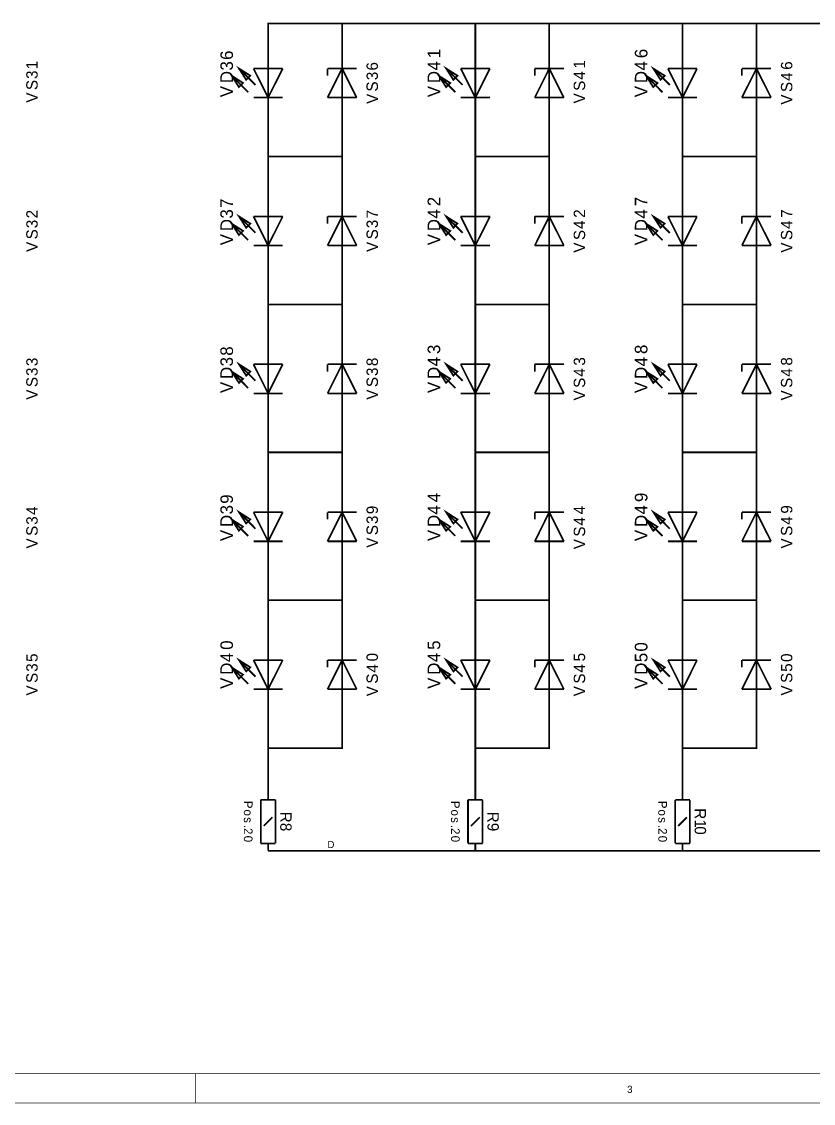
# Model space of a CAD drawing. Header units: millimetres. Extents: x 0 to 35.4, y 0 to 11.1.
# Drawn here: x 10.64 to 15.98, y 0 to 7.31 of the extents above; entities that cross this region are included whole.
import ezdxf

# ---------------------------------------------------------------- set-up
doc = ezdxf.new("R2010")
doc.units = ezdxf.units.MM
doc.header["$MEASUREMENT"] = 0
doc.layers.add('Sheet', color=255, linetype='Continuous')

msp = doc.modelspace()

# ---------------------------------------------------------------- linework, layer by layer
at = {"layer": 'Sheet'}
for points, const_width in [([(0.0017, 11.1), (0.0017, 0), (35.4331, 0), (35.4331, 11.1), (0.0017, 11.1), (0.0017, 11.1)], 0.0039), ([(0.0017, 11.1), (35.4331, 11.1), (35.4331, 0), (0.0017, 0), (0.0017, 11.1)], 0.0039), ([(0.2022, 10.8995), (0.2022, 0.1988), (35.2326, 0.1988), (35.2326, 10.8995), (0.2022, 10.8995), (0.2022, 10.8995)], 0.0039), ([(0.2022, 10.8995), (35.2326, 10.8995), (35.2326, 0.1988), (0.2022, 0.1988), (0.2022, 10.8995)], 0.0039), ([(12.131, 6.8972), (12.1034, 6.8692), (12.0545, 6.9461), (12.131, 6.8972)], 0.0118), ([(12.131, 6.8972), (12.1034, 6.8692), (12.0545, 6.9461), (12.131, 6.8972)], 0.0039), ([(12.1803, 6.9465), (12.1523, 6.9185), (12.1038, 6.9949), (12.1803, 6.9465)], 0.0118), ([(12.1803, 6.9465), (12.1523, 6.9185), (12.1038, 6.9949), (12.1803, 6.9465)], 0.0039), ([(13.5311, 6.8972), (13.5031, 6.8692), (13.4543, 6.9461), (13.5311, 6.8972)], 0.0118), ([(13.5311, 6.8972), (13.5031, 6.8692), (13.4543, 6.9461), (13.5311, 6.8972)], 0.0039), ([(13.58, 6.9465), (13.5524, 6.9185), (13.5036, 6.9949), (13.58, 6.9465)], 0.0118), ([(13.58, 6.9465), (13.5524, 6.9185), (13.5036, 6.9949), (13.58, 6.9465)], 0.0039), ([(14.9313, 6.8968), (14.9029, 6.8692), (14.8544, 6.9461), (14.9313, 6.8968)], 0.0118), ([(14.9313, 6.8968), (14.9029, 6.8692), (14.8544, 6.9461), (14.9313, 6.8968)], 0.0039), ([(14.9806, 6.9461), (14.9522, 6.9185), (14.9037, 6.9945), (14.9806, 6.9461)], 0.0118), ([(14.9806, 6.9461), (14.9522, 6.9185), (14.9037, 6.9945), (14.9806, 6.9461)], 0.0039), ([(12.1803, 5.9464), (12.1523, 5.9184), (12.1038, 5.9949), (12.1803, 5.9464)], 0.0118), ([(12.1803, 5.9464), (12.1523, 5.9184), (12.1038, 5.9949), (12.1803, 5.9464)], 0.0039), ([(13.58, 5.9464), (13.5524, 5.9184), (13.5036, 5.9949), (13.58, 5.9464)], 0.0118), ([(13.58, 5.9464), (13.5524, 5.9184), (13.5036, 5.9949), (13.58, 5.9464)], 0.0039), ([(14.9806, 5.946), (14.9522, 5.9184), (14.9037, 5.9945), (14.9806, 5.946)], 0.0118), ([(14.9806, 5.946), (14.9522, 5.9184), (14.9037, 5.9945), (14.9806, 5.946)], 0.0039), ([(12.131, 5.8971), (12.1034, 5.8691), (12.0545, 5.946), (12.131, 5.8971)], 0.0118), ([(12.131, 5.8971), (12.1034, 5.8691), (12.0545, 5.946), (12.131, 5.8971)], 0.0039), ([(13.5311, 5.8971), (13.5031, 5.8691), (13.4543, 5.946), (13.5311, 5.8971)], 0.0118), ([(13.5311, 5.8971), (13.5031, 5.8691), (13.4543, 5.946), (13.5311, 5.8971)], 0.0039), ([(14.9313, 5.8967), (14.9029, 5.8691), (14.8544, 5.946), (14.9313, 5.8967)], 0.0118), ([(14.9313, 5.8967), (14.9029, 5.8691), (14.8544, 5.946), (14.9313, 5.8967)], 0.0039), ([(12.1803, 4.9464), (12.1523, 4.9184), (12.1038, 4.9953), (12.1803, 4.9464)], 0.0118), ([(12.1803, 4.9464), (12.1523, 4.9184), (12.1038, 4.9953), (12.1803, 4.9464)], 0.0039), ([(13.58, 4.9464), (13.5524, 4.9184), (13.5036, 4.9953), (13.58, 4.9464)], 0.0118), ([(13.58, 4.9464), (13.5524, 4.9184), (13.5036, 4.9953), (13.58, 4.9464)], 0.0039), ([(14.9806, 4.946), (14.9522, 4.9184), (14.9037, 4.9953), (14.9806, 4.946)], 0.0118), ([(14.9806, 4.946), (14.9522, 4.9184), (14.9037, 4.9953), (14.9806, 4.946)], 0.0039), ([(12.131, 4.8971), (12.1034, 4.8695), (12.0545, 4.946), (12.131, 4.8971)], 0.0118), ([(12.131, 4.8971), (12.1034, 4.8695), (12.0545, 4.946), (12.131, 4.8971)], 0.0039), ([(13.5311, 4.8971), (13.5031, 4.8695), (13.4543, 4.946), (13.5311, 4.8971)], 0.0118), ([(13.5311, 4.8971), (13.5031, 4.8695), (13.4543, 4.946), (13.5311, 4.8971)], 0.0039), ([(14.9313, 4.8967), (14.9029, 4.8691), (14.8544, 4.946), (14.9313, 4.8967)], 0.0118), ([(14.9313, 4.8967), (14.9029, 4.8691), (14.8544, 4.946), (14.9313, 4.8967)], 0.0039), ([(12.131, 3.897), (12.1034, 3.8695), (12.0545, 3.9459), (12.131, 3.897)], 0.0118), ([(12.131, 3.897), (12.1034, 3.8695), (12.0545, 3.9459), (12.131, 3.897)], 0.0039), ([(12.1803, 3.9463), (12.1523, 3.9183), (12.1038, 3.9952), (12.1803, 3.9463)], 0.0118), ([(12.1803, 3.9463), (12.1523, 3.9183), (12.1038, 3.9952), (12.1803, 3.9463)], 0.0039), ([(13.5311, 3.897), (13.5031, 3.8695), (13.4543, 3.9459), (13.5311, 3.897)], 0.0118), ([(13.5311, 3.897), (13.5031, 3.8695), (13.4543, 3.9459), (13.5311, 3.897)], 0.0039), ([(13.58, 3.9463), (13.5524, 3.9183), (13.5036, 3.9952), (13.58, 3.9463)], 0.0118), ([(13.58, 3.9463), (13.5524, 3.9183), (13.5036, 3.9952), (13.58, 3.9463)], 0.0039), ([(14.9313, 3.8966), (14.9029, 3.869), (14.8544, 3.9459), (14.9313, 3.8966)], 0.0118), ([(14.9313, 3.8966), (14.9029, 3.869), (14.8544, 3.9459), (14.9313, 3.8966)], 0.0039), ([(14.9806, 3.9459), (14.9522, 3.9183), (14.9037, 3.9952), (14.9806, 3.9459)], 0.0118), ([(14.9806, 3.9459), (14.9522, 3.9183), (14.9037, 3.9952), (14.9806, 3.9459)], 0.0039), ([(12.1803, 2.9463), (12.1523, 2.9187), (12.1038, 2.9951), (12.1803, 2.9463)], 0.0118), ([(12.1803, 2.9463), (12.1523, 2.9187), (12.1038, 2.9951), (12.1803, 2.9463)], 0.0039), ([(13.58, 2.9463), (13.5524, 2.9187), (13.5036, 2.9951), (13.58, 2.9463)], 0.0118), ([(13.58, 2.9463), (13.5524, 2.9187), (13.5036, 2.9951), (13.58, 2.9463)], 0.0039), ([(14.9806, 2.9459), (14.9522, 2.9183), (14.9037, 2.9951), (14.9806, 2.9459)], 0.0118), ([(14.9806, 2.9459), (14.9522, 2.9183), (14.9037, 2.9951), (14.9806, 2.9459)], 0.0039), ([(12.131, 2.897), (12.1034, 2.8694), (12.0545, 2.9459), (12.131, 2.897)], 0.0118), ([(12.131, 2.897), (12.1034, 2.8694), (12.0545, 2.9459), (12.131, 2.897)], 0.0039), ([(13.5311, 2.897), (13.5031, 2.8694), (13.4543, 2.9459), (13.5311, 2.897)], 0.0118), ([(13.5311, 2.897), (13.5031, 2.8694), (13.4543, 2.9459), (13.5311, 2.897)], 0.0039), ([(14.9313, 2.8966), (14.9029, 2.869), (14.8544, 2.9459), (14.9313, 2.8966)], 0.0118), ([(14.9313, 2.8966), (14.9029, 2.869), (14.8544, 2.9459), (14.9313, 2.8966)], 0.0039)]:
    msp.add_lwpolyline(points, close=True, dxfattribs=dict(at, const_width=const_width))
for points, const_width in [([(12.3006, 7.0931), (12.3006, 7.2995), (12.801, 7.2995), (13.7007, 7.2995), (14.2003, 7.2995), (15.1009, 7.2995), (15.6004, 7.2995), (16.5002, 7.2995), (17.0006, 7.2995), (17.9003, 7.2995), (18.4007, 7.2995), (19.3005, 7.2995), (19.8, 7.2995), (20.6998, 7.2995), (21.2002, 7.2995), (21.2002, 7.0931)], 0.0118), ([(12.8006, 7.2999), (12.8006, 7.0935)], 0.0118), ([(13.7007, 7.0931), (13.7007, 7.2995)], 0.0118), ([(14.2003, 7.2995), (14.2003, 7.0931)], 0.0118), ([(15.1009, 7.0931), (15.1009, 7.2995)], 0.0118), ([(15.6004, 7.2995), (15.6004, 7.0931)], 0.0118), ([(12.3006, 6.9949), (12.3006, 7.0935)], 0.0118), ([(12.8006, 6.9949), (12.8006, 7.0935)], 0.0118), ([(13.7007, 6.9945), (13.7007, 7.0931)], 0.0118), ([(14.2003, 6.9945), (14.2003, 7.0931)], 0.0118), ([(15.1009, 6.9945), (15.1009, 7.0931)], 0.0118), ([(15.6004, 6.9945), (15.6004, 7.0931)], 0.0118), ([(12.1657, 6.8345), (12.0545, 6.9461)], 0.0118), ([(12.2149, 6.8838), (12.1038, 6.9949)], 0.0118), ([(12.1803, 6.9465), (12.1038, 6.9949)], 0.0118), ([(12.1523, 6.9185), (12.1038, 6.9949)], 0.0118), ([(12.202, 6.9949), (12.3992, 6.9949)], 0.0118), ([(12.202, 6.9949), (12.3006, 6.7982)], 0.0118), ([(12.3992, 6.9949), (12.3006, 6.7982)], 0.0118), ([(12.3006, 6.7982), (12.3006, 6.9949)], 0.0118), ([(12.8991, 6.9949), (12.702, 6.9949)], 0.0118), ([(12.702, 6.7982), (12.8006, 6.9949)], 0.0118), ([(12.702, 6.9949), (12.702, 6.9461)], 0.0118), ([(12.8006, 6.7982), (12.8006, 6.9949)], 0.0118), ([(12.8006, 6.9949), (12.8991, 6.7982)], 0.0118), ([(13.5658, 6.8345), (13.4543, 6.9461)], 0.0118), ([(13.6151, 6.8838), (13.5036, 6.9949)], 0.0118), ([(13.58, 6.9465), (13.5036, 6.9949)], 0.0118), ([(13.5524, 6.9185), (13.5036, 6.9949)], 0.0118), ([(13.6021, 6.9945), (13.7993, 6.9945)], 0.0118), ([(13.6021, 6.9945), (13.7007, 6.7982)], 0.0118), ([(13.7993, 6.9945), (13.7007, 6.7982)], 0.0118), ([(13.7007, 6.7982), (13.7007, 6.9945)], 0.0118), ([(14.2989, 6.9945), (14.1026, 6.9945)], 0.0118), ([(14.1026, 6.7982), (14.2003, 6.9945)], 0.0118), ([(14.1026, 6.9945), (14.1026, 6.9461)], 0.0118), ([(14.2003, 6.7982), (14.2003, 6.9945)], 0.0118), ([(14.2003, 6.9945), (14.2989, 6.7982)], 0.0118), ([(14.9655, 6.8341), (14.8544, 6.9461)], 0.0118), ([(15.0148, 6.8834), (14.9037, 6.9945)], 0.0118), ([(14.9806, 6.9461), (14.9037, 6.9945)], 0.0118), ([(14.9522, 6.9185), (14.9037, 6.9945)], 0.0118), ([(15.0023, 6.9945), (15.1986, 6.9945)], 0.0118), ([(15.0023, 6.9945), (15.1009, 6.7982)], 0.0118), ([(15.1986, 6.9945), (15.1009, 6.7982)], 0.0118), ([(15.1009, 6.7982), (15.1009, 6.9945)], 0.0118), ([(15.699, 6.9945), (15.5019, 6.9945)], 0.0118), ([(15.5019, 6.7982), (15.6004, 6.9945)], 0.0118), ([(15.5019, 6.9945), (15.5019, 6.9461)], 0.0118), ([(15.6004, 6.7982), (15.6004, 6.9945)], 0.0118), ([(15.6004, 6.9945), (15.699, 6.7982)], 0.0118), ([(12.202, 6.7982), (12.3992, 6.7982)], 0.0118), ([(12.3006, 6.7982), (12.3006, 6.6996)], 0.0118), ([(12.8991, 6.7982), (12.702, 6.7982)], 0.0118), ([(12.8006, 6.7982), (12.8006, 6.6996)], 0.0118), ([(13.6021, 6.7982), (13.7993, 6.7982)], 0.0118), ([(13.7007, 6.7982), (13.7007, 6.6996)], 0.0118), ([(14.2989, 6.7982), (14.1026, 6.7982)], 0.0118), ([(14.2003, 6.7982), (14.2003, 6.6996)], 0.0118), ([(15.0023, 6.7982), (15.1986, 6.7982)], 0.0118), ([(15.1009, 6.7982), (15.1009, 6.6996)], 0.0118), ([(15.699, 6.7982), (15.5019, 6.7982)], 0.0118), ([(15.6004, 6.7982), (15.6004, 6.6996)], 0.0118), ([(12.3006, 6.6996), (12.3006, 6.3997), (12.3006, 6.0935)], 0.0118), ([(12.8006, 6.6996), (12.8006, 6.3997), (12.8006, 6.0935)], 0.0118), ([(13.7007, 6.6996), (13.7007, 6.3997), (13.7007, 6.0931)], 0.0118), ([(14.2003, 6.6996), (14.2003, 6.3997), (14.2003, 6.0931)], 0.0118), ([(15.1009, 6.6996), (15.1009, 6.3997), (15.1009, 6.0931)], 0.0118), ([(15.6004, 6.6996), (15.6004, 6.3997), (15.6004, 6.0931)], 0.0118), ([(12.8006, 6.3997), (12.3006, 6.3997)], 0.0118), ([(14.2003, 6.3997), (13.7007, 6.3997)], 0.0118), ([(15.6004, 6.3997), (15.1009, 6.3997)], 0.0118), ([(12.3006, 5.9949), (12.3006, 6.0935)], 0.0118), ([(12.8006, 5.9949), (12.8006, 6.0935)], 0.0118), ([(13.7007, 5.9945), (13.7007, 6.0931)], 0.0118), ([(14.2003, 5.9945), (14.2003, 6.0931)], 0.0118), ([(15.1009, 5.9945), (15.1009, 6.0931)], 0.0118), ([(15.6004, 5.9945), (15.6004, 6.0931)], 0.0118), ([(12.2149, 5.8838), (12.1038, 5.9949)], 0.0118), ([(12.1803, 5.9464), (12.1038, 5.9949)], 0.0118), ([(12.1523, 5.9184), (12.1038, 5.9949)], 0.0118), ([(12.202, 5.9949), (12.3992, 5.9949)], 0.0118), ([(12.202, 5.9949), (12.3006, 5.7981)], 0.0118), ([(12.3992, 5.9949), (12.3006, 5.7981)], 0.0118), ([(12.3006, 5.7981), (12.3006, 5.9949)], 0.0118), ([(12.8991, 5.9949), (12.702, 5.9949)], 0.0118), ([(12.702, 5.7981), (12.8006, 5.9949)], 0.0118), ([(12.702, 5.9949), (12.702, 5.946)], 0.0118), ([(12.8006, 5.7981), (12.8006, 5.9949)], 0.0118), ([(12.8006, 5.9949), (12.8991, 5.7981)], 0.0118), ([(13.6151, 5.8838), (13.5036, 5.9949)], 0.0118), ([(13.58, 5.9464), (13.5036, 5.9949)], 0.0118), ([(13.5524, 5.9184), (13.5036, 5.9949)], 0.0118), ([(13.6021, 5.9945), (13.7993, 5.9945)], 0.0118), ([(13.6021, 5.9945), (13.7007, 5.7981)], 0.0118), ([(13.7993, 5.9945), (13.7007, 5.7981)], 0.0118), ([(13.7007, 5.7981), (13.7007, 5.9945)], 0.0118), ([(14.2989, 5.9945), (14.1026, 5.9945)], 0.0118), ([(14.1026, 5.7981), (14.2003, 5.9945)], 0.0118), ([(14.1026, 5.9945), (14.1026, 5.946)], 0.0118), ([(14.2003, 5.7981), (14.2003, 5.9945)], 0.0118), ([(14.2003, 5.9945), (14.2989, 5.7981)], 0.0118), ([(15.0148, 5.8834), (14.9037, 5.9945)], 0.0118), ([(14.9806, 5.946), (14.9037, 5.9945)], 0.0118), ([(14.9522, 5.9184), (14.9037, 5.9945)], 0.0118), ([(15.0023, 5.9945), (15.1986, 5.9945)], 0.0118), ([(15.0023, 5.9945), (15.1009, 5.7981)], 0.0118), ([(15.1986, 5.9945), (15.1009, 5.7981)], 0.0118), ([(15.1009, 5.7981), (15.1009, 5.9945)], 0.0118), ([(15.699, 5.9945), (15.5019, 5.9945)], 0.0118), ([(15.5019, 5.7981), (15.6004, 5.9945)], 0.0118), ([(15.5019, 5.9945), (15.5019, 5.946)], 0.0118), ([(15.6004, 5.7981), (15.6004, 5.9945)], 0.0118), ([(15.6004, 5.9945), (15.699, 5.7981)], 0.0118), ([(12.1657, 5.8345), (12.0545, 5.946)], 0.0118), ([(13.5658, 5.8345), (13.4543, 5.946)], 0.0118), ([(14.9655, 5.8341), (14.8544, 5.946)], 0.0118), ([(12.202, 5.7981), (12.3992, 5.7981)], 0.0118), ([(12.3006, 5.7981), (12.3006, 5.7)], 0.0118), ([(12.8991, 5.7981), (12.702, 5.7981)], 0.0118), ([(12.8006, 5.7981), (12.8006, 5.7)], 0.0118), ([(13.6021, 5.7981), (13.7993, 5.7981)], 0.0118), ([(13.7007, 5.7981), (13.7007, 5.6995)], 0.0118), ([(14.2989, 5.7981), (14.1026, 5.7981)], 0.0118), ([(14.2003, 5.7981), (14.2003, 5.6995)], 0.0118), ([(15.0023, 5.7981), (15.1986, 5.7981)], 0.0118), ([(15.1009, 5.7981), (15.1009, 5.6995)], 0.0118), ([(15.699, 5.7981), (15.5019, 5.7981)], 0.0118), ([(15.6004, 5.7981), (15.6004, 5.6995)], 0.0118), ([(12.3006, 5.7), (12.3006, 5.3996), (12.3006, 5.0934)], 0.0118), ([(12.8006, 5.7), (12.8006, 5.3996), (12.8006, 5.0934)], 0.0118), ([(13.7007, 5.6995), (13.7007, 5.3996), (13.7007, 5.093)], 0.0118), ([(14.2003, 5.6995), (14.2003, 5.3996), (14.2003, 5.093)], 0.0118), ([(15.1009, 5.6995), (15.1009, 5.3996), (15.1009, 5.093)], 0.0118), ([(15.6004, 5.6995), (15.6004, 5.3996), (15.6004, 5.093)], 0.0118), ([(12.8006, 5.3996), (12.3006, 5.3996)], 0.0118), ([(14.2003, 5.3996), (13.7007, 5.3996)], 0.0118), ([(15.6004, 5.3996), (15.1009, 5.3996)], 0.0118), ([(12.3006, 4.9953), (12.3006, 5.0934)], 0.0118), ([(12.8006, 4.9953), (12.8006, 5.0934)], 0.0118), ([(13.7007, 4.9953), (13.7007, 5.093)], 0.0118), ([(14.2003, 4.9953), (14.2003, 5.093)], 0.0118), ([(15.1009, 4.9953), (15.1009, 5.093)], 0.0118), ([(15.6004, 4.9953), (15.6004, 5.093)], 0.0118), ([(12.2149, 4.8837), (12.1038, 4.9953)], 0.0118), ([(12.1803, 4.9464), (12.1038, 4.9953)], 0.0118), ([(12.1523, 4.9184), (12.1038, 4.9953)], 0.0118), ([(12.202, 4.9953), (12.3992, 4.9953)], 0.0118), ([(12.202, 4.9953), (12.3006, 4.7981)], 0.0118), ([(12.3992, 4.9953), (12.3006, 4.7981)], 0.0118), ([(12.3006, 4.7981), (12.3006, 4.9953)], 0.0118), ([(12.8991, 4.9953), (12.702, 4.9953)], 0.0118), ([(12.702, 4.7981), (12.8006, 4.9953)], 0.0118), ([(12.702, 4.9953), (12.702, 4.946)], 0.0118), ([(12.8006, 4.7981), (12.8006, 4.9953)], 0.0118), ([(12.8006, 4.9953), (12.8991, 4.7981)], 0.0118), ([(13.6151, 4.8837), (13.5036, 4.9953)], 0.0118), ([(13.58, 4.9464), (13.5036, 4.9953)], 0.0118), ([(13.5524, 4.9184), (13.5036, 4.9953)], 0.0118), ([(13.6021, 4.9953), (13.7993, 4.9953)], 0.0118), ([(13.6021, 4.9953), (13.7007, 4.7981)], 0.0118), ([(13.7993, 4.9953), (13.7007, 4.7981)], 0.0118), ([(13.7007, 4.7981), (13.7007, 4.9953)], 0.0118), ([(14.2989, 4.9953), (14.1026, 4.9953)], 0.0118), ([(14.1026, 4.7981), (14.2003, 4.9953)], 0.0118), ([(14.1026, 4.9953), (14.1026, 4.946)], 0.0118), ([(14.2003, 4.7981), (14.2003, 4.9953)], 0.0118), ([(14.2003, 4.9953), (14.2989, 4.7981)], 0.0118), ([(15.0148, 4.8833), (14.9037, 4.9953)], 0.0118), ([(14.9806, 4.946), (14.9037, 4.9953)], 0.0118), ([(14.9522, 4.9184), (14.9037, 4.9953)], 0.0118), ([(15.0023, 4.9953), (15.1986, 4.9953)], 0.0118), ([(15.0023, 4.9953), (15.1009, 4.7981)], 0.0118), ([(15.1986, 4.9953), (15.1009, 4.7981)], 0.0118), ([(15.1009, 4.7981), (15.1009, 4.9953)], 0.0118), ([(15.699, 4.9953), (15.5019, 4.9953)], 0.0118), ([(15.5019, 4.7981), (15.6004, 4.9953)], 0.0118), ([(15.5019, 4.9953), (15.5019, 4.946)], 0.0118), ([(15.6004, 4.7981), (15.6004, 4.9953)], 0.0118), ([(15.6004, 4.9953), (15.699, 4.7981)], 0.0118), ([(12.1657, 4.8344), (12.0545, 4.946)], 0.0118), ([(13.5658, 4.8344), (13.4543, 4.946)], 0.0118), ([(14.9655, 4.834), (14.8544, 4.946)], 0.0118), ([(12.202, 4.7981), (12.3992, 4.7981)], 0.0118), ([(12.3006, 4.7981), (12.3006, 4.6999)], 0.0118), ([(12.8991, 4.7981), (12.702, 4.7981)], 0.0118), ([(12.8006, 4.7981), (12.8006, 4.6999)], 0.0118), ([(13.6021, 4.7981), (13.7993, 4.7981)], 0.0118), ([(13.7007, 4.7981), (13.7007, 4.6995)], 0.0118), ([(14.2989, 4.7981), (14.1026, 4.7981)], 0.0118), ([(14.2003, 4.7981), (14.2003, 4.6995)], 0.0118), ([(15.0023, 4.7981), (15.1986, 4.7981)], 0.0118), ([(15.1009, 4.7981), (15.1009, 4.6995)], 0.0118), ([(15.699, 4.7981), (15.5019, 4.7981)], 0.0118), ([(15.6004, 4.7981), (15.6004, 4.6995)], 0.0118), ([(12.3006, 4.6999), (12.3006, 4.4), (12.3006, 4.0934)], 0.0118), ([(12.8006, 4.6999), (12.8006, 4.4), (12.8006, 4.0934)], 0.0118), ([(13.7007, 4.6995), (13.7007, 4.3996), (13.7007, 4.0929)], 0.0118), ([(14.2003, 4.6995), (14.2003, 4.3996), (14.2003, 4.0929)], 0.0118), ([(15.1009, 4.6995), (15.1009, 4.3996), (15.1009, 4.0929)], 0.0118), ([(15.6004, 4.6995), (15.6004, 4.3996), (15.6004, 4.0929)], 0.0118), ([(12.8006, 4.4), (12.3006, 4.4)], 0.0118), ([(14.2003, 4.3996), (13.7007, 4.3996)], 0.0118), ([(15.6004, 4.3996), (15.1009, 4.3996)], 0.0118), ([(12.3006, 3.9952), (12.3006, 4.0934)], 0.0118), ([(12.8006, 3.9952), (12.8006, 4.0934)], 0.0118), ([(13.7007, 3.9952), (13.7007, 4.0929)], 0.0118), ([(14.2003, 3.9952), (14.2003, 4.0929)], 0.0118), ([(15.1009, 3.9952), (15.1009, 4.0929)], 0.0118), ([(15.6004, 3.9952), (15.6004, 4.0929)], 0.0118), ([(12.1657, 3.8344), (12.0545, 3.9459)], 0.0118), ([(12.2149, 3.8837), (12.1038, 3.9952)], 0.0118), ([(12.1803, 3.9463), (12.1038, 3.9952)], 0.0118), ([(12.1523, 3.9183), (12.1038, 3.9952)], 0.0118), ([(12.202, 3.9952), (12.3992, 3.9952)], 0.0118), ([(12.202, 3.9952), (12.3006, 3.798)], 0.0118), ([(12.3992, 3.9952), (12.3006, 3.798)], 0.0118), ([(12.3006, 3.798), (12.3006, 3.9952)], 0.0118), ([(12.8991, 3.9952), (12.702, 3.9952)], 0.0118), ([(12.702, 3.798), (12.8006, 3.9952)], 0.0118), ([(12.702, 3.9952), (12.702, 3.9459)], 0.0118), ([(12.8006, 3.798), (12.8006, 3.9952)], 0.0118), ([(12.8006, 3.9952), (12.8991, 3.798)], 0.0118), ([(13.5658, 3.8344), (13.4543, 3.9459)], 0.0118), ([(13.6151, 3.8837), (13.5036, 3.9952)], 0.0118), ([(13.58, 3.9463), (13.5036, 3.9952)], 0.0118), ([(13.5524, 3.9183), (13.5036, 3.9952)], 0.0118), ([(13.6021, 3.9952), (13.7993, 3.9952)], 0.0118), ([(13.6021, 3.9952), (13.7007, 3.798)], 0.0118), ([(13.7993, 3.9952), (13.7007, 3.798)], 0.0118), ([(13.7007, 3.798), (13.7007, 3.9952)], 0.0118), ([(14.2989, 3.9952), (14.1026, 3.9952)], 0.0118), ([(14.1026, 3.798), (14.2003, 3.9952)], 0.0118), ([(14.1026, 3.9952), (14.1026, 3.9459)], 0.0118), ([(14.2003, 3.798), (14.2003, 3.9952)], 0.0118), ([(14.2003, 3.9952), (14.2989, 3.798)], 0.0118), ([(14.9655, 3.834), (14.8544, 3.9459)], 0.0118), ([(15.0148, 3.8832), (14.9037, 3.9952)], 0.0118), ([(14.9806, 3.9459), (14.9037, 3.9952)], 0.0118), ([(14.9522, 3.9183), (14.9037, 3.9952)], 0.0118), ([(15.0023, 3.9952), (15.1986, 3.9952)], 0.0118), ([(15.0023, 3.9952), (15.1009, 3.798)], 0.0118), ([(15.1986, 3.9952), (15.1009, 3.798)], 0.0118), ([(15.1009, 3.798), (15.1009, 3.9952)], 0.0118), ([(15.699, 3.9952), (15.5019, 3.9952)], 0.0118), ([(15.5019, 3.798), (15.6004, 3.9952)], 0.0118), ([(15.5019, 3.9952), (15.5019, 3.9459)], 0.0118), ([(15.6004, 3.798), (15.6004, 3.9952)], 0.0118), ([(15.6004, 3.9952), (15.699, 3.798)], 0.0118), ([(12.202, 3.798), (12.3992, 3.798)], 0.0118), ([(12.3006, 3.798), (12.3006, 3.6999)], 0.0118), ([(12.8991, 3.798), (12.702, 3.798)], 0.0118), ([(12.8006, 3.798), (12.8006, 3.6999)], 0.0118), ([(13.6021, 3.798), (13.7993, 3.798)], 0.0118), ([(13.7007, 3.798), (13.7007, 3.6994)], 0.0118), ([(14.2989, 3.798), (14.1026, 3.798)], 0.0118), ([(14.2003, 3.798), (14.2003, 3.6994)], 0.0118), ([(15.0023, 3.798), (15.1986, 3.798)], 0.0118), ([(15.1009, 3.798), (15.1009, 3.6994)], 0.0118), ([(15.699, 3.798), (15.5019, 3.798)], 0.0118), ([(15.6004, 3.798), (15.6004, 3.6994)], 0.0118), ([(12.3006, 3.6999), (12.3006, 3.3999), (12.3006, 3.0933)], 0.0118), ([(12.8006, 3.6999), (12.8006, 3.3999), (12.8006, 3.0933)], 0.0118), ([(13.7007, 3.6994), (13.7007, 3.3995), (13.7007, 3.0929)], 0.0118), ([(14.2003, 3.6994), (14.2003, 3.3995), (14.2003, 3.0929)], 0.0118), ([(15.1009, 3.6994), (15.1009, 3.3995), (15.1009, 3.0929)], 0.0118), ([(15.6004, 3.6994), (15.6004, 3.3995), (15.6004, 3.0929)], 0.0118), ([(12.8006, 3.3999), (12.3006, 3.3999)], 0.0118), ([(14.2003, 3.3995), (13.7007, 3.3995)], 0.0118), ([(15.6004, 3.3995), (15.1009, 3.3995)], 0.0118), ([(12.3006, 2.9951), (12.3006, 3.0933)], 0.0118), ([(12.8006, 2.9951), (12.8006, 3.0933)], 0.0118), ([(13.7007, 2.9951), (13.7007, 3.0929)], 0.0118), ([(14.2003, 2.9951), (14.2003, 3.0929)], 0.0118), ([(15.1009, 2.9951), (15.1009, 3.0929)], 0.0118), ([(15.6004, 2.9951), (15.6004, 3.0929)], 0.0118), ([(12.2149, 2.8836), (12.1038, 2.9951)], 0.0118), ([(12.1803, 2.9463), (12.1038, 2.9951)], 0.0118), ([(12.1523, 2.9187), (12.1038, 2.9951)], 0.0118), ([(12.202, 2.9951), (12.3992, 2.9951)], 0.0118), ([(12.202, 2.9951), (12.3006, 2.7984)], 0.0118), ([(12.3992, 2.9951), (12.3006, 2.7984)], 0.0118), ([(12.3006, 2.7984), (12.3006, 2.9951)], 0.0118), ([(12.8991, 2.9951), (12.702, 2.9951)], 0.0118), ([(12.702, 2.7984), (12.8006, 2.9951)], 0.0118), ([(12.702, 2.9951), (12.702, 2.9459)], 0.0118), ([(12.8006, 2.7984), (12.8006, 2.9951)], 0.0118), ([(12.8006, 2.9951), (12.8991, 2.7984)], 0.0118), ([(13.6151, 2.8836), (13.5036, 2.9951)], 0.0118), ([(13.58, 2.9463), (13.5036, 2.9951)], 0.0118), ([(13.5524, 2.9187), (13.5036, 2.9951)], 0.0118), ([(13.6021, 2.9951), (13.7993, 2.9951)], 0.0118), ([(13.6021, 2.9951), (13.7007, 2.798)], 0.0118), ([(13.7993, 2.9951), (13.7007, 2.798)], 0.0118), ([(13.7007, 2.798), (13.7007, 2.9951)], 0.0118), ([(14.2989, 2.9951), (14.1026, 2.9951)], 0.0118), ([(14.1026, 2.798), (14.2003, 2.9951)], 0.0118), ([(14.1026, 2.9951), (14.1026, 2.9459)], 0.0118), ([(14.2003, 2.798), (14.2003, 2.9951)], 0.0118), ([(14.2003, 2.9951), (14.2989, 2.798)], 0.0118), ([(15.0148, 2.8832), (14.9037, 2.9951)], 0.0118), ([(14.9806, 2.9459), (14.9037, 2.9951)], 0.0118), ([(14.9522, 2.9183), (14.9037, 2.9951)], 0.0118), ([(15.0023, 2.9951), (15.1986, 2.9951)], 0.0118), ([(15.0023, 2.9951), (15.1009, 2.798)], 0.0118), ([(15.1986, 2.9951), (15.1009, 2.798)], 0.0118), ([(15.1009, 2.798), (15.1009, 2.9951)], 0.0118), ([(15.699, 2.9951), (15.5019, 2.9951)], 0.0118), ([(15.5019, 2.798), (15.6004, 2.9951)], 0.0118), ([(15.5019, 2.9951), (15.5019, 2.9459)], 0.0118), ([(15.6004, 2.798), (15.6004, 2.9951)], 0.0118), ([(15.6004, 2.9951), (15.699, 2.798)], 0.0118), ([(12.1657, 2.8343), (12.0545, 2.9459)], 0.0118), ([(13.5658, 2.8343), (13.4543, 2.9459)], 0.0118), ([(14.9655, 2.8339), (14.8544, 2.9459)], 0.0118), ([(12.202, 2.7984), (12.3992, 2.7984)], 0.0118), ([(12.3006, 2.7984), (12.3006, 2.6998)], 0.0118), ([(12.8991, 2.7984), (12.702, 2.7984)], 0.0118), ([(12.8006, 2.7984), (12.8006, 2.6998)], 0.0118), ([(13.6021, 2.798), (13.7993, 2.798)], 0.0118), ([(13.7007, 2.798), (13.7007, 2.6994)], 0.0118), ([(14.2989, 2.798), (14.1026, 2.798)], 0.0118), ([(14.2003, 2.798), (14.2003, 2.6994)], 0.0118), ([(15.0023, 2.798), (15.1986, 2.798)], 0.0118), ([(15.1009, 2.798), (15.1009, 2.6994)], 0.0118), ([(15.699, 2.798), (15.5019, 2.798)], 0.0118), ([(15.6004, 2.798), (15.6004, 2.6994)], 0.0118), ([(12.8006, 2.6998), (12.8006, 2.3999), (12.3006, 2.3999)], 0.0118), ([(12.3006, 2.6998), (12.3006, 2.3999), (12.3006, 2.0999)], 0.0118), ([(14.2003, 2.6994), (14.2003, 2.3995), (13.7007, 2.3995)], 0.0118), ([(13.7007, 2.6994), (13.7007, 2.3995), (13.7007, 2.0995)], 0.0118), ([(15.6004, 2.6994), (15.6004, 2.3995), (15.1009, 2.3995)], 0.0118), ([(15.1009, 2.6994), (15.1009, 2.3995), (15.1009, 2.0995)], 0.0118), ([(12.2513, 1.7553), (12.2513, 2.0507)], 0.0118), ([(12.2513, 2.0507), (12.3499, 2.0507)], 0.0118), ([(12.3006, 2.0507), (12.3006, 2.0999)], 0.0118), ([(12.3499, 2.0507), (12.3499, 1.7553)], 0.0118), ([(13.6514, 1.7553), (13.6514, 2.0507)], 0.0118), ([(13.6514, 2.0502), (13.75, 2.0502)], 0.0118), ([(13.7007, 2.0502), (13.7007, 2.0995)], 0.0118), ([(13.75, 2.0502), (13.75, 1.7553)], 0.0118), ([(15.0516, 1.7553), (15.0516, 2.0502)], 0.0118), ([(15.0516, 2.0502), (15.1502, 2.0502)], 0.0118), ([(15.1009, 2.0502), (15.1009, 2.0995)], 0.0118), ([(15.1502, 2.0502), (15.1502, 1.7553)], 0.0118), ([(12.3302, 1.9324), (12.2709, 1.8735)], 0.0118), ([(13.73, 1.9324), (13.6715, 1.8731)], 0.0118), ([(15.1301, 1.9324), (15.0708, 1.8731)], 0.0118), ([(12.3499, 1.7553), (12.2513, 1.7553)], 0.0118), ([(12.3006, 1.7553), (12.3006, 1.706)], 0.0118), ([(13.75, 1.7553), (13.6514, 1.7553)], 0.0118), ([(13.7007, 1.7553), (13.7007, 1.706)], 0.0118), ([(15.1502, 1.7553), (15.0516, 1.7553)], 0.0118), ([(15.1009, 1.7553), (15.1009, 1.706)], 0.0118), ([(20.6998, 1.706), (19.3005, 1.706), (17.9003, 1.706), (16.5002, 1.706), (15.1009, 1.706), (13.7007, 1.706), (12.3006, 1.706)], 0.0118), ([(11.8114, 0), (11.8114, 0.1997)], 0.0039)]:
    msp.add_lwpolyline(points, dxfattribs=dict(at, const_width=const_width))

# ---------------------------------------------------------------- texts
for s, height, rotation, p in [('6', 0.0852, 90, (12.0633, 7.053)), ('1', 0.0852, 90, (13.4635, 7.0647)), ('6', 0.0852, 90, (14.8636, 7.0647)), ('1', 0.0769, 90, (10.7434, 6.9895)), ('3', 0.0852, 90, (12.0633, 6.9812)), ('6', 0.0769, 90, (13.0424, 6.9812)), ('4', 0.0852, 90, (13.4635, 6.9812)), ('1', 0.0769, 90, (14.4426, 6.9945)), ('4', 0.0852, 90, (14.8636, 6.9812)), ('6', 0.0769, 90, (15.8427, 6.9862)), ('3', 0.0769, 90, (10.7434, 6.9243)), ('D', 0.0852, 90, (12.0633, 6.8959)), ('3', 0.0769, 90, (13.0424, 6.916)), ('D', 0.0852, 90, (13.4635, 6.8959)), ('4', 0.0769, 90, (14.4426, 6.9193)), ('D', 0.0852, 90, (14.8636, 6.8959)), ('4', 0.0769, 90, (15.8427, 6.911)), ('S', 0.0769, 90, (10.7434, 6.8491)), ('V', 0.0852, 90, (12.0633, 6.8007)), ('S', 0.0769, 90, (13.0424, 6.8391)), ('V', 0.0852, 90, (13.4635, 6.8007)), ('S', 0.0769, 90, (14.4426, 6.8441)), ('V', 0.0852, 90, (14.8636, 6.8007)), ('S', 0.0769, 90, (15.8427, 6.8358)), ('V', 0.0769, 90, (10.7434, 6.7639)), ('V', 0.0769, 90, (13.0424, 6.7556)), ('V', 0.0769, 90, (14.4426, 6.7589)), ('V', 0.0769, 90, (15.8427, 6.7506)), ('7', 0.0852, 90, (12.0633, 6.0521)), ('2', 0.0852, 90, (13.4635, 6.0638)), ('7', 0.0852, 90, (14.8636, 6.0638)), ('2', 0.0769, 90, (10.7434, 5.9819)), ('3', 0.0852, 90, (12.0633, 5.9803)), ('7', 0.0769, 90, (13.0424, 5.9819)), ('4', 0.0852, 90, (13.4635, 5.9803)), ('2', 0.0769, 90, (14.4426, 5.9853)), ('4', 0.0852, 90, (14.8636, 5.9803)), ('7', 0.0769, 90, (15.8427, 5.9853)), ('3', 0.0769, 90, (10.7434, 5.9151)), ('D', 0.0852, 90, (12.0633, 5.895)), ('3', 0.0769, 90, (13.0424, 5.9151)), ('D', 0.0852, 90, (13.4635, 5.895)), ('4', 0.0769, 90, (14.4426, 5.9101)), ('D', 0.0852, 90, (14.8636, 5.895)), ('4', 0.0769, 90, (15.8427, 5.9101)), ('S', 0.0769, 90, (10.7434, 5.8399)), ('V', 0.0852, 90, (12.0633, 5.7998)), ('S', 0.0769, 90, (13.0424, 5.8399)), ('V', 0.0852, 90, (13.4635, 5.7998)), ('S', 0.0769, 90, (14.4426, 5.8349)), ('V', 0.0852, 90, (14.8636, 5.7998)), ('S', 0.0769, 90, (15.8427, 5.8349)), ('V', 0.0769, 90, (10.7434, 5.7547)), ('V', 0.0769, 90, (13.0424, 5.7547)), ('V', 0.0769, 90, (14.4426, 5.7497)), ('V', 0.0769, 90, (15.8427, 5.7497)), ('3', 0.0852, 90, (13.4635, 5.0646)), ('8', 0.0852, 90, (14.8636, 5.0646)), ('8', 0.0852, 90, (12.0633, 5.0529)), ('3', 0.0769, 90, (10.7434, 4.9827)), ('3', 0.0852, 90, (12.0633, 4.981)), ('8', 0.0769, 90, (13.0424, 4.9827)), ('4', 0.0852, 90, (13.4635, 4.981)), ('3', 0.0769, 90, (14.4426, 4.9861)), ('4', 0.0852, 90, (14.8636, 4.981)), ('8', 0.0769, 90, (15.8427, 4.9861)), ('3', 0.0769, 90, (10.7434, 4.9159)), ('S', 0.0769, 90, (10.7434, 4.8407)), ('D', 0.0852, 90, (12.0633, 4.8958)), ('3', 0.0769, 90, (13.0424, 4.9159)), ('S', 0.0769, 90, (13.0424, 4.8407)), ('D', 0.0852, 90, (13.4635, 4.8958)), ('4', 0.0769, 90, (14.4426, 4.9109)), ('D', 0.0852, 90, (14.8636, 4.8958)), ('4', 0.0769, 90, (15.8427, 4.9109)), ('V', 0.0852, 90, (12.0633, 4.8006)), ('V', 0.0852, 90, (13.4635, 4.8006)), ('S', 0.0769, 90, (14.4426, 4.8357)), ('V', 0.0852, 90, (14.8636, 4.8006)), ('S', 0.0769, 90, (15.8427, 4.8357)), ('V', 0.0769, 90, (10.7434, 4.7555)), ('V', 0.0769, 90, (13.0424, 4.7555)), ('V', 0.0769, 90, (14.4426, 4.7505)), ('V', 0.0769, 90, (15.8427, 4.7505)), ('9', 0.0852, 90, (12.0633, 4.052)), ('4', 0.0852, 90, (13.4635, 4.062)), ('9', 0.0852, 90, (14.8636, 4.0637)), ('4', 0.0769, 90, (10.7434, 3.9768)), ('3', 0.0852, 90, (12.0633, 3.9802)), ('9', 0.0769, 90, (13.0424, 3.9818)), ('4', 0.0852, 90, (13.4635, 3.9785)), ('4', 0.0769, 90, (14.4426, 3.9802)), ('4', 0.0852, 90, (14.8636, 3.9802)), ('9', 0.0769, 90, (15.8427, 3.9852)), ('3', 0.0769, 90, (10.7434, 3.91)), ('D', 0.0852, 90, (12.0633, 3.8949)), ('3', 0.0769, 90, (13.0424, 3.915)), ('D', 0.0852, 90, (13.4635, 3.8949)), ('4', 0.0769, 90, (14.4426, 3.905)), ('D', 0.0852, 90, (14.8636, 3.8949)), ('4', 0.0769, 90, (15.8427, 3.91)), ('S', 0.0769, 90, (10.7434, 3.8348)), ('S', 0.0769, 90, (13.0424, 3.8398)), ('S', 0.0769, 90, (14.4426, 3.8298)), ('S', 0.0769, 90, (15.8427, 3.8348)), ('V', 0.0769, 90, (10.7434, 3.7496)), ('V', 0.0852, 90, (12.0633, 3.7997)), ('V', 0.0769, 90, (13.0424, 3.7546)), ('V', 0.0852, 90, (13.4635, 3.7997)), ('V', 0.0769, 90, (14.4426, 3.7446)), ('V', 0.0852, 90, (14.8636, 3.7997)), ('V', 0.0769, 90, (15.8427, 3.7496)), ('0', 0.0852, 90, (12.0633, 3.0645)), ('5', 0.0852, 90, (13.4635, 3.0645)), ('0', 0.0852, 90, (14.8636, 3.0528)), ('5', 0.0769, 90, (10.7434, 2.9826)), ('4', 0.0852, 90, (12.0633, 2.9809)), ('0', 0.0769, 90, (13.0424, 2.986)), ('4', 0.0852, 90, (13.4635, 2.9809)), ('5', 0.0769, 90, (14.4426, 2.986)), ('5', 0.0852, 90, (14.8636, 2.9809)), ('0', 0.0769, 90, (15.8427, 2.9826)), ('3', 0.0769, 90, (10.7434, 2.9158)), ('D', 0.0852, 90, (12.0633, 2.8957)), ('4', 0.0769, 90, (13.0424, 2.9108)), ('D', 0.0852, 90, (13.4635, 2.8957)), ('4', 0.0769, 90, (14.4426, 2.9108)), ('D', 0.0852, 90, (14.8636, 2.8957)), ('5', 0.0769, 90, (15.8427, 2.9158)), ('S', 0.0769, 90, (10.7434, 2.8406)), ('V', 0.0852, 90, (12.0633, 2.8005)), ('S', 0.0769, 90, (13.0424, 2.8356)), ('V', 0.0852, 90, (13.4635, 2.8005)), ('S', 0.0769, 90, (14.4426, 2.8356)), ('V', 0.0852, 90, (14.8636, 2.8005)), ('S', 0.0769, 90, (15.8427, 2.8406)), ('V', 0.0769, 90, (10.7434, 2.7554)), ('V', 0.0769, 90, (13.0424, 2.7504)), ('V', 0.0769, 90, (14.4426, 2.7504)), ('V', 0.0769, 90, (15.8427, 2.7554)), ('o', 0.0585, 270, (12.1368, 1.9851)), ('P', 0.0585, 270, (12.1368, 2.0435)), ('o', 0.0585, 270, (13.537, 1.9851)), ('P', 0.0585, 270, (13.537, 2.0435)), ('o', 0.0585, 270, (14.9371, 1.9851)), ('P', 0.0585, 270, (14.9371, 2.0435)), ('R', 0.0769, 270, (15.1827, 1.9934)), ('s', 0.0585, 270, (12.1368, 1.9333)), ('R', 0.0769, 270, (12.3824, 1.97)), ('s', 0.0585, 270, (13.537, 1.9333)), ('R', 0.0769, 270, (13.7826, 1.97)), ('s', 0.0585, 270, (14.9371, 1.9333)), ('1', 0.0769, 270, (15.1827, 1.9182)), ('.', 0.0585, 270, (12.1368, 1.8815)), ('2', 0.0585, 270, (12.1368, 1.8597)), ('8', 0.0769, 270, (12.3824, 1.8948)), ('.', 0.0585, 270, (13.537, 1.8815)), ('2', 0.0585, 270, (13.537, 1.8597)), ('9', 0.0769, 270, (13.7826, 1.8948)), ('.', 0.0585, 270, (14.9371, 1.8815)), ('2', 0.0585, 270, (14.9371, 1.8597)), ('0', 0.0769, 270, (15.1827, 1.8714)), ('0', 0.0585, 270, (12.1368, 1.8079)), ('0', 0.0585, 270, (13.537, 1.8079)), ('0', 0.0585, 270, (14.9371, 1.8079))]:
    msp.add_text(s, height=height, rotation=rotation, dxfattribs=at).set_placement(p)
for s, p in [('D', (12.7016, 1.7244)), ('3', (14.7266, 0.0685))]:
    msp.add_text(s, height=0.0485, dxfattribs=at).set_placement(p)

doc.saveas('drawing.dxf')
